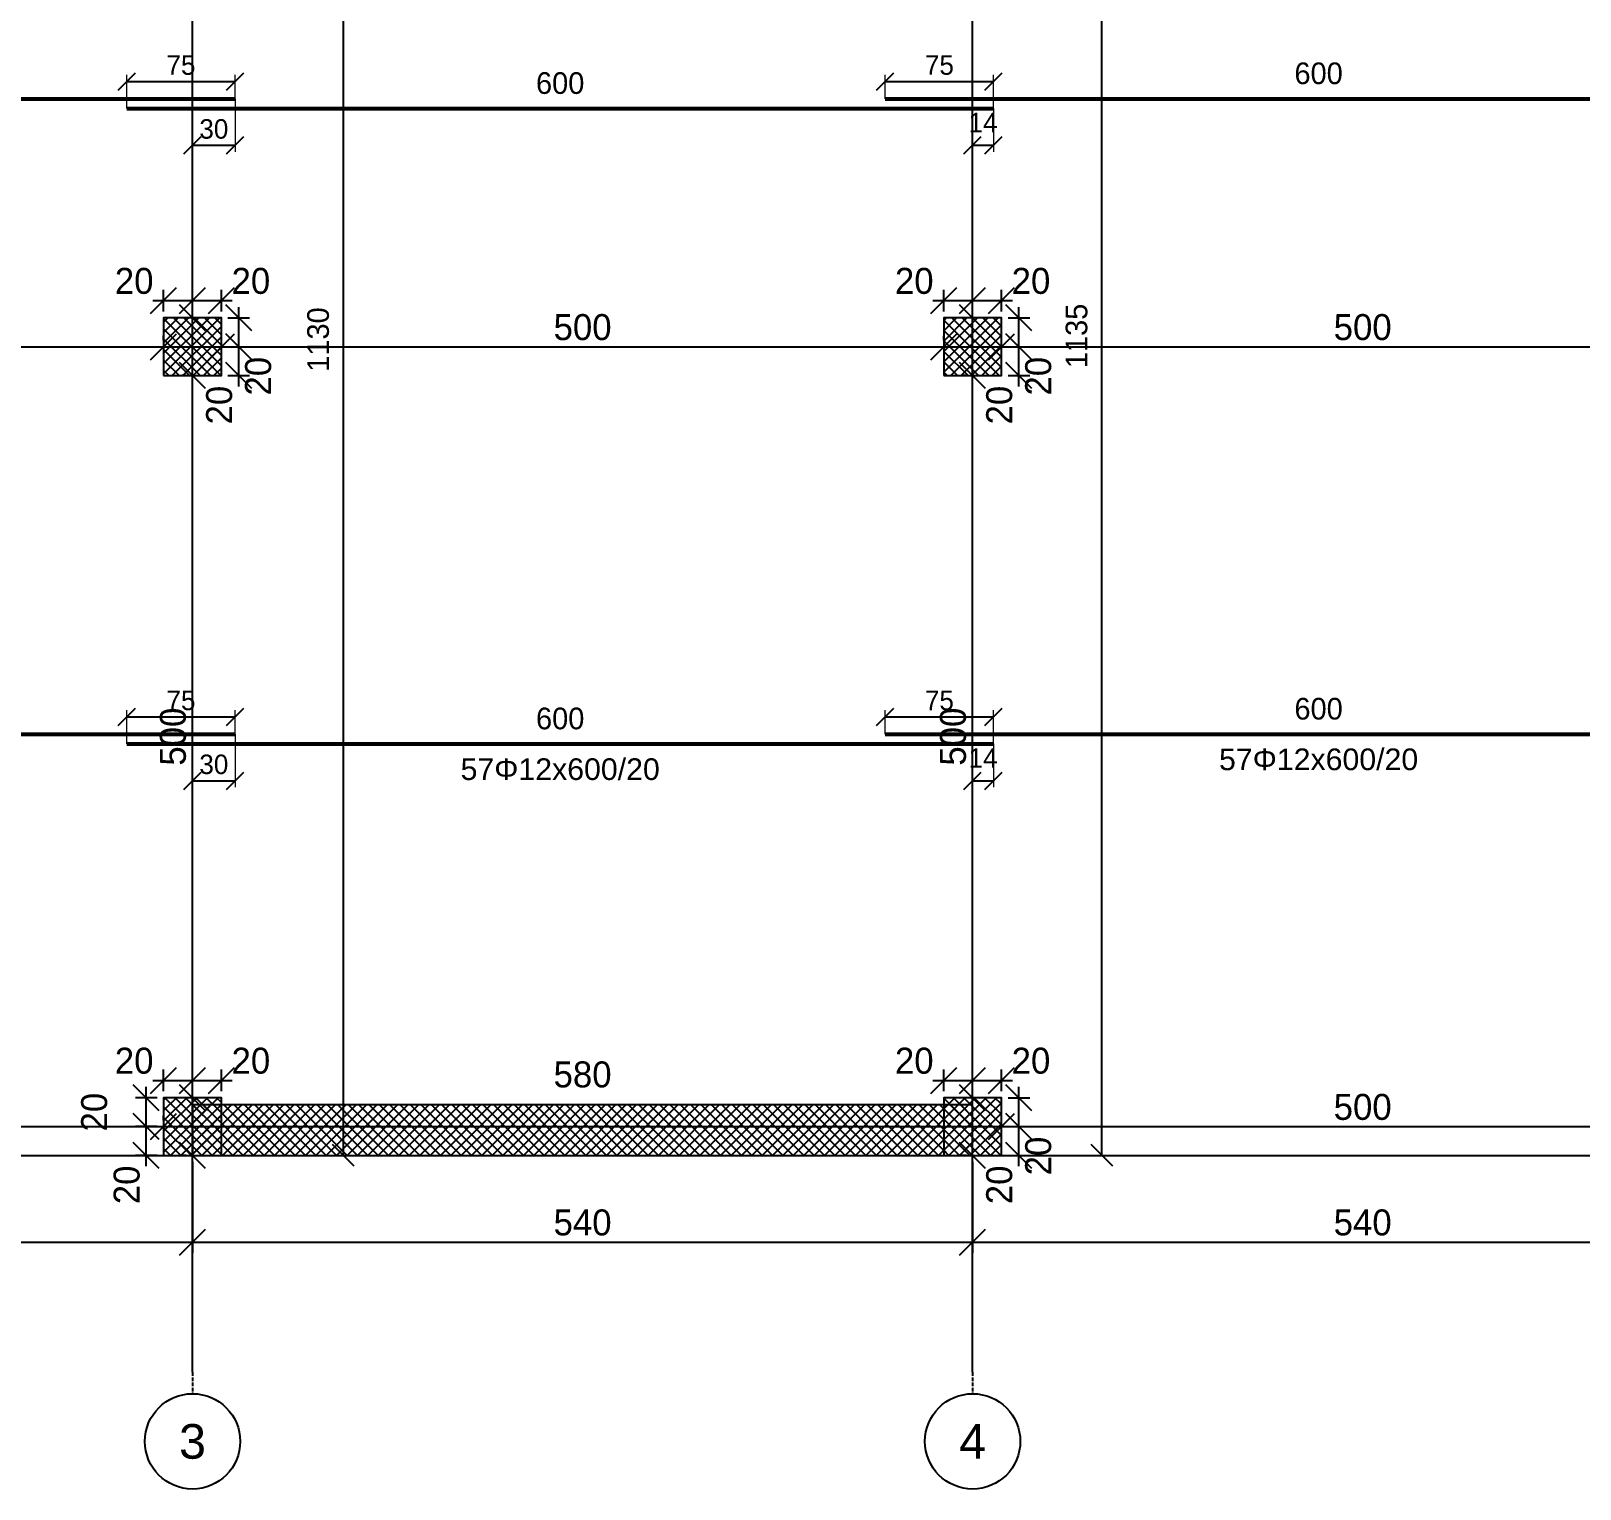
# Model space of a CAD drawing. Header units: centimetres. Extents: x -231 to 7431, y -4464 to 7215.
# Drawn here: x 988 to 2060, y -231 to 779 of the extents above; entities that cross this region are included whole.
import ezdxf
from ezdxf.enums import TextEntityAlignment as Align

# ---------------------------------------------------------------- set-up
doc = ezdxf.new("R2010")
doc.units = ezdxf.units.CM
doc.linetypes.add('DASHDOT', pattern=[3.556, 2.54, -0.508, 0, -0.508])
for name, color, linetype in [('AXIS', 8, 'Continuous'), ('COLUMN', 3, 'Continuous'), ('FW_AXIS', 7, 'Continuous'), ('FW_COLUMN_HATCH', 8, 'Continuous'), ('FW_DIM', 7, 'Continuous'), ('FW_WALL_HATCH', 8, 'Continuous'), ('REB_BOT_MESH_X', 5, 'Continuous'), ('REB_BOT_MESH_X_AXDIM', 5, 'Continuous'), ('REB_BOT_MESH_X_LAP', 5, 'Continuous'), ('REB_BOT_MESH_X_RANGE', 5, 'Continuous'), ('REB_BOT_MESH_X_TEXT', 5, 'Continuous'), ('SLAB', 7, 'Continuous'), ('WALL', 4, 'Continuous')]:
    doc.layers.add(name, color=color, linetype=linetype)
doc.styles.add('REBAR_TXT', font='arial.ttf')
doc.dimstyles.new('FW_DIM', dxfattribs={"dimtxt": 18, "dimasz": 9, "dimexe": 7.5, "dimexo": 4.5, "dimgap": 4.5, "dimtad": 1, "dimdec": 0, "dimtxsty": 'Standard', "dimtsz": 9, "dimcen": 2.5, "dimdle": 7.5, "dimclrd": 256, "dimclre": 256, "dimclrt": 7, "dimazin": 3, "dimtfac": 1, "dimtmove": 2, "dimatfit": 3})
doc.dimstyles.new('REBAR LAP', dxfattribs={"dimtxt": 13.5, "dimasz": 2.5, "dimexe": 4.5, "dimexo": 0, "dimgap": 4.5, "dimtad": 1, "dimdec": 0, "dimtxsty": 'Standard', "dimtsz": 6, "dimcen": 2.5, "dimclrd": 6, "dimclre": 6, "dimclrt": 7, "dimazin": 3, "dimtfac": 1, "dimtmove": 2, "dimatfit": 3, "dimlwd": 25, "dimlwe": 18})
doc.dimstyles.new('REBAR M-200', dxfattribs={"dimtxt": 15, "dimasz": 15, "dimexe": 25, "dimexo": 12.5, "dimgap": 10, "dimtad": 1, "dimdec": 0, "dimtxsty": 'Standard', "dimblk": 'NONE', "dimcen": 50, "dimse1": 1, "dimse2": 1, "dimclrd": 6, "dimclre": 6, "dimclrt": 7, "dimazin": 3, "dimtfac": 1, "dimtmove": 2, "dimatfit": 3, "dimldrblk": 'NONE', "dimlwd": 53})
doc.dimstyles.new('REBAR RANGE', dxfattribs={"dimtxt": 15, "dimasz": 2.5, "dimexe": 0, "dimexo": 0, "dimgap": 10, "dimtad": 1, "dimdec": 0, "dimtxsty": 'Standard', "dimtsz": 7.5, "dimcen": 2.5, "dimse1": 1, "dimse2": 1, "dimclrd": 6, "dimclre": 6, "dimclrt": 7, "dimazin": 3, "dimtfac": 1, "dimtmove": 2, "dimatfit": 3, "dimlwd": 25})

# ---------------------------------------------------------------- blocks, each defined once
blk = doc.blocks.new('*D347')
at = {"color": 6, "lineweight": 53}
blk.add_line((529.5, 291.75), (1129.5, 291.75), dxfattribs=at)
at = {"layer": 'Defpoints'}
for p in [(529.5, 291.75), (529.5, 291.75), (1129.5, 291.75)]:
    blk.add_point(p, dxfattribs=at)
at = {"layer": 'REB_BOT_MESH_X', "color": 7, "insert": (829.5, 309.25), "char_height": 15, "attachment_point": 5}
blk.add_mtext('600', dxfattribs=at)
blk = doc.blocks.new('_NONE')
blk = doc.blocks.new('*D348')
at = {"color": 6, "lineweight": 53}
blk.add_line((1054.5, 285), (1654.5, 285), dxfattribs=at)
at = {"layer": 'Defpoints'}
for p in [(1054.5, 285), (1054.5, 285), (1654.5, 285)]:
    blk.add_point(p, dxfattribs=at)
at = {"layer": 'REB_BOT_MESH_X', "color": 7, "insert": (1354.5, 302.5), "char_height": 15, "attachment_point": 5}
blk.add_mtext('600', dxfattribs=at)
blk = doc.blocks.new('*D349')
at = {"color": 6, "lineweight": 53}
blk.add_line((1579.5, 291.75), (2179.5, 291.75), dxfattribs=at)
at = {"layer": 'Defpoints'}
for p in [(1579.5, 291.75), (1579.5, 291.75), (2179.5, 291.75)]:
    blk.add_point(p, dxfattribs=at)
at = {"layer": 'REB_BOT_MESH_X', "color": 7, "insert": (1879.5, 309.25), "char_height": 15, "attachment_point": 5}
blk.add_mtext('600', dxfattribs=at)
blk = doc.blocks.new('_OBLIQUE')
at = {"color": 0, "linetype": 'BYBLOCK'}
blk.add_line((-0.5, -0.5), (0.5, 0.5), dxfattribs=at)
blk = doc.blocks.new('*D354')
at = {"color": 6, "lineweight": 18}
for p, q in [((1054.5, 285), (1054.5, 308.25)), ((1129.5, 291.75), (1129.5, 308.25))]:
    blk.add_line(p, q, dxfattribs=at)
at = {"color": 6, "lineweight": 25}
blk.add_line((1054.5, 303.75), (1129.5, 303.75), dxfattribs=at)
at = {"layer": 'Defpoints'}
for p in [(1054.5, 303.75), (1129.5, 291.75), (1054.5, 285)]:
    blk.add_point(p, dxfattribs=at)
at = {"layer": 'REB_BOT_MESH_X_LAP', "color": 6, "xscale": 12, "yscale": 12}
for p in [(1054.5, 303.75), (1129.5, 303.75)]:
    blk.add_blockref('_OBLIQUE', p, dxfattribs=at)
at = {"layer": 'REB_BOT_MESH_X_LAP', "color": 7, "insert": (1092, 315), "char_height": 13.5, "attachment_point": 5}
blk.add_mtext('75', dxfattribs=at)
blk = doc.blocks.new('*D355')
at = {"color": 6, "lineweight": 18}
for p, q in [((1100, 291.75), (1100, 255)), ((1129.5, 291.75), (1129.5, 255))]:
    blk.add_line(p, q, dxfattribs=at)
at = {"color": 6, "lineweight": 25}
blk.add_line((1100, 259.5), (1129.5, 259.5), dxfattribs=at)
at = {"layer": 'Defpoints'}
for p in [(1100, 291.75), (1129.5, 291.75), (1100, 259.5)]:
    blk.add_point(p, dxfattribs=at)
at = {"layer": 'REB_BOT_MESH_X_AXDIM', "color": 6, "xscale": 12, "yscale": 12}
for p in [(1100, 259.5), (1129.5, 259.5)]:
    blk.add_blockref('_OBLIQUE', p, dxfattribs=at)
at = {"layer": 'REB_BOT_MESH_X_AXDIM', "color": 7, "insert": (1114.75, 270.75), "char_height": 13.5, "attachment_point": 5}
blk.add_mtext('30', dxfattribs=at)
blk = doc.blocks.new('*D356')
at = {"color": 6, "lineweight": 18}
for p, q in [((1579.5, 291.75), (1579.5, 308.25)), ((1654.5, 285), (1654.5, 308.25))]:
    blk.add_line(p, q, dxfattribs=at)
at = {"color": 6, "lineweight": 25}
blk.add_line((1579.5, 303.75), (1654.5, 303.75), dxfattribs=at)
at = {"layer": 'Defpoints'}
for p in [(1579.5, 303.75), (1579.5, 291.75), (1654.5, 285)]:
    blk.add_point(p, dxfattribs=at)
at = {"layer": 'REB_BOT_MESH_X_LAP', "color": 6, "xscale": 12, "yscale": 12}
for p in [(1579.5, 303.75), (1654.5, 303.75)]:
    blk.add_blockref('_OBLIQUE', p, dxfattribs=at)
at = {"layer": 'REB_BOT_MESH_X_LAP', "color": 7, "insert": (1617, 315), "char_height": 13.5, "attachment_point": 5}
blk.add_mtext('75', dxfattribs=at)
blk = doc.blocks.new('*D357')
at = {"color": 6, "lineweight": 18}
for p, q in [((1640, 285), (1640, 255)), ((1654.5, 285), (1654.5, 255))]:
    blk.add_line(p, q, dxfattribs=at)
at = {"color": 6, "lineweight": 25}
blk.add_line((1640, 259.5), (1654.5, 259.5), dxfattribs=at)
at = {"layer": 'Defpoints'}
for p in [(1640, 285), (1654.5, 285), (1640, 259.5)]:
    blk.add_point(p, dxfattribs=at)
at = {"layer": 'REB_BOT_MESH_X_AXDIM', "color": 6, "xscale": 12, "yscale": 12}
for p in [(1640, 259.5), (1654.5, 259.5)]:
    blk.add_blockref('_OBLIQUE', p, dxfattribs=at)
at = {"layer": 'REB_BOT_MESH_X_AXDIM', "color": 7, "insert": (1647.25, 275.25), "char_height": 13.5, "attachment_point": 5}
blk.add_mtext('14', dxfattribs=at)
blk = doc.blocks.new('*D388')
at = {"color": 6, "lineweight": 53}
blk.add_line((529.5, 731.75), (1129.5, 731.75), dxfattribs=at)
at = {"layer": 'Defpoints'}
for p in [(529.5, 731.75), (529.5, 731.75), (1129.5, 731.75)]:
    blk.add_point(p, dxfattribs=at)
at = {"layer": 'REB_BOT_MESH_X', "color": 7, "insert": (829.5, 749.25), "char_height": 15, "attachment_point": 5}
blk.add_mtext('600', dxfattribs=at)
blk = doc.blocks.new('*D389')
at = {"color": 6, "lineweight": 53}
blk.add_line((1054.5, 725), (1654.5, 725), dxfattribs=at)
at = {"layer": 'Defpoints'}
for p in [(1054.5, 725), (1054.5, 725), (1654.5, 725)]:
    blk.add_point(p, dxfattribs=at)
at = {"layer": 'REB_BOT_MESH_X', "color": 7, "insert": (1354.5, 742.5), "char_height": 15, "attachment_point": 5}
blk.add_mtext('600', dxfattribs=at)
blk = doc.blocks.new('*D390')
at = {"color": 6, "lineweight": 53}
blk.add_line((1579.5, 731.75), (2179.5, 731.75), dxfattribs=at)
at = {"layer": 'Defpoints'}
for p in [(1579.5, 731.75), (1579.5, 731.75), (2179.5, 731.75)]:
    blk.add_point(p, dxfattribs=at)
at = {"layer": 'REB_BOT_MESH_X', "color": 7, "insert": (1879.5, 749.25), "char_height": 15, "attachment_point": 5}
blk.add_mtext('600', dxfattribs=at)
blk = doc.blocks.new('*D394')
at = {"color": 6, "lineweight": 18}
for p, q in [((1054.5, 725), (1054.5, 748.25)), ((1129.5, 731.75), (1129.5, 748.25))]:
    blk.add_line(p, q, dxfattribs=at)
at = {"color": 6, "lineweight": 25}
blk.add_line((1054.5, 743.75), (1129.5, 743.75), dxfattribs=at)
at = {"layer": 'Defpoints'}
for p in [(1054.5, 743.75), (1129.5, 731.75), (1054.5, 725)]:
    blk.add_point(p, dxfattribs=at)
at = {"layer": 'REB_BOT_MESH_X_LAP', "color": 6, "xscale": 12, "yscale": 12}
for p in [(1054.5, 743.75), (1129.5, 743.75)]:
    blk.add_blockref('_OBLIQUE', p, dxfattribs=at)
at = {"layer": 'REB_BOT_MESH_X_LAP', "color": 7, "insert": (1092, 755), "char_height": 13.5, "attachment_point": 5}
blk.add_mtext('75', dxfattribs=at)
blk = doc.blocks.new('*D395')
at = {"color": 6, "lineweight": 18}
for p, q in [((1100, 731.75), (1100, 695)), ((1129.5, 731.75), (1129.5, 695))]:
    blk.add_line(p, q, dxfattribs=at)
at = {"color": 6, "lineweight": 25}
blk.add_line((1100, 699.5), (1129.5, 699.5), dxfattribs=at)
at = {"layer": 'Defpoints'}
for p in [(1100, 731.75), (1129.5, 731.75), (1100, 699.5)]:
    blk.add_point(p, dxfattribs=at)
at = {"layer": 'REB_BOT_MESH_X_AXDIM', "color": 6, "xscale": 12, "yscale": 12}
for p in [(1100, 699.5), (1129.5, 699.5)]:
    blk.add_blockref('_OBLIQUE', p, dxfattribs=at)
at = {"layer": 'REB_BOT_MESH_X_AXDIM', "color": 7, "insert": (1114.75, 710.75), "char_height": 13.5, "attachment_point": 5}
blk.add_mtext('30', dxfattribs=at)
blk = doc.blocks.new('*D396')
at = {"color": 6, "lineweight": 18}
for p, q in [((1579.5, 731.75), (1579.5, 748.25)), ((1654.5, 725), (1654.5, 748.25))]:
    blk.add_line(p, q, dxfattribs=at)
at = {"color": 6, "lineweight": 25}
blk.add_line((1579.5, 743.75), (1654.5, 743.75), dxfattribs=at)
at = {"layer": 'Defpoints'}
for p in [(1579.5, 743.75), (1579.5, 731.75), (1654.5, 725)]:
    blk.add_point(p, dxfattribs=at)
at = {"layer": 'REB_BOT_MESH_X_LAP', "color": 6, "xscale": 12, "yscale": 12}
for p in [(1579.5, 743.75), (1654.5, 743.75)]:
    blk.add_blockref('_OBLIQUE', p, dxfattribs=at)
at = {"layer": 'REB_BOT_MESH_X_LAP', "color": 7, "insert": (1617, 755), "char_height": 13.5, "attachment_point": 5}
blk.add_mtext('75', dxfattribs=at)
blk = doc.blocks.new('*D397')
at = {"color": 6, "lineweight": 18}
for p, q in [((1640, 725), (1640, 695)), ((1654.5, 725), (1654.5, 695))]:
    blk.add_line(p, q, dxfattribs=at)
at = {"color": 6, "lineweight": 25}
blk.add_line((1640, 699.5), (1654.5, 699.5), dxfattribs=at)
at = {"layer": 'Defpoints'}
for p in [(1640, 725), (1654.5, 725), (1640, 699.5)]:
    blk.add_point(p, dxfattribs=at)
at = {"layer": 'REB_BOT_MESH_X_AXDIM', "color": 6, "xscale": 12, "yscale": 12}
for p in [(1640, 699.5), (1654.5, 699.5)]:
    blk.add_blockref('_OBLIQUE', p, dxfattribs=at)
at = {"layer": 'REB_BOT_MESH_X_AXDIM', "color": 7, "insert": (1647.25, 715.25), "char_height": 13.5, "attachment_point": 5}
blk.add_mtext('14', dxfattribs=at)
blk = doc.blocks.new('*D401')
at = {"color": 6, "lineweight": 25}
blk.add_line((1204.5, 0), (1204.5, 1130), dxfattribs=at)
at = {"layer": 'Defpoints'}
for p in [(1204.5, 1130), (1204.5, 0), (1204.5, 0)]:
    blk.add_point(p, dxfattribs=at)
at = {"layer": 'REB_BOT_MESH_X_RANGE', "color": 6, "xscale": 15, "yscale": 15, "rotation": 90}
for p in [(1204.5, 1130), (1204.5, 0)]:
    blk.add_blockref('_OBLIQUE', p, dxfattribs=at)
at = {"layer": 'REB_BOT_MESH_X_RANGE', "color": 7, "insert": (1187, 565), "char_height": 15, "attachment_point": 5, "rotation": 90}
blk.add_mtext('1130', dxfattribs=at)
blk = doc.blocks.new('*D402')
at = {"color": 6, "lineweight": 25}
blk.add_line((1729.5, 0), (1729.5, 1135), dxfattribs=at)
at = {"layer": 'Defpoints'}
for p in [(1729.5, 1135), (1729.5, 0), (1729.5, 0)]:
    blk.add_point(p, dxfattribs=at)
at = {"layer": 'REB_BOT_MESH_X_RANGE', "color": 6, "xscale": 15, "yscale": 15, "rotation": 90}
for p in [(1729.5, 1135), (1729.5, 0)]:
    blk.add_blockref('_OBLIQUE', p, dxfattribs=at)
at = {"layer": 'REB_BOT_MESH_X_RANGE', "color": 7, "insert": (1712, 567.5), "char_height": 15, "attachment_point": 5, "rotation": 90}
blk.add_mtext('1135', dxfattribs=at)
blk = doc.blocks.new('*D473')
for p, q in [((1080, 44.5), (1080, 59.5)), ((1100, 44.5), (1100, 59.5)), ((1072.5, 52), (1107.5, 52))]:
    blk.add_line(p, q)
at = {"layer": 'Defpoints'}
for p in [(1080, 52), (1080, 40), (1100, 40)]:
    blk.add_point(p, dxfattribs=at)
at = {"layer": 'FW_DIM', "xscale": 18, "yscale": 18}
for p in [(1080, 52), (1100, 52)]:
    blk.add_blockref('_OBLIQUE', p, dxfattribs=at)
at = {"layer": 'FW_DIM', "color": 7, "insert": (1059.6, 65.5), "char_height": 18, "attachment_point": 5}
blk.add_mtext('20', dxfattribs=at)
blk = doc.blocks.new('*D474')
for p, q in [((1100, 44.5), (1100, 59.5)), ((1120, 44.5), (1120, 59.5)), ((1092.5, 52), (1127.5, 52))]:
    blk.add_line(p, q)
at = {"layer": 'Defpoints'}
for p in [(1100, 52), (1100, 40), (1120, 40)]:
    blk.add_point(p, dxfattribs=at)
at = {"layer": 'FW_DIM', "xscale": 18, "yscale": 18}
for p in [(1100, 52), (1120, 52)]:
    blk.add_blockref('_OBLIQUE', p, dxfattribs=at)
at = {"layer": 'FW_DIM', "color": 7, "insert": (1140.4, 65.5), "char_height": 18, "attachment_point": 5}
blk.add_mtext('20', dxfattribs=at)
blk = doc.blocks.new('*D475')
for p, q in [((1068, -7.5), (1068, 27.5)), ((1075.5, 20), (1060.5, 20)), ((1075.5, 0), (1060.5, 0))]:
    blk.add_line(p, q)
at = {"layer": 'Defpoints'}
for p in [(1080, 20), (1068, 0), (1080, 0)]:
    blk.add_point(p, dxfattribs=at)
at = {"layer": 'FW_DIM', "xscale": 18, "yscale": 18, "rotation": 90}
for p in [(1068, 20), (1068, 0)]:
    blk.add_blockref('_OBLIQUE', p, dxfattribs=at)
at = {"layer": 'FW_DIM', "color": 7, "insert": (1054.5, -20.4), "char_height": 18, "attachment_point": 5, "rotation": 90}
blk.add_mtext('20', dxfattribs=at)
blk = doc.blocks.new('*D476')
for p, q in [((1068, 12.5), (1068, 47.5)), ((1075.5, 40), (1060.5, 40)), ((1075.5, 20), (1060.5, 20))]:
    blk.add_line(p, q)
at = {"layer": 'Defpoints'}
for p in [(1080, 40), (1068, 20), (1080, 20)]:
    blk.add_point(p, dxfattribs=at)
at = {"layer": 'FW_DIM', "xscale": 18, "yscale": 18, "rotation": 90}
for p in [(1068, 40), (1068, 20)]:
    blk.add_blockref('_OBLIQUE', p, dxfattribs=at)
at = {"layer": 'FW_DIM', "color": 7, "insert": (1032, 30), "char_height": 18, "attachment_point": 5, "rotation": 90}
blk.add_mtext('20', dxfattribs=at)
blk = doc.blocks.new('*D477')
for p, q in [((1072.5, 592), (1107.5, 592)), ((1080, 584.5), (1080, 599.5)), ((1100, 584.5), (1100, 599.5))]:
    blk.add_line(p, q)
at = {"layer": 'Defpoints'}
for p in [(1080, 592), (1080, 580), (1100, 580)]:
    blk.add_point(p, dxfattribs=at)
at = {"layer": 'FW_DIM', "xscale": 18, "yscale": 18}
for p in [(1080, 592), (1100, 592)]:
    blk.add_blockref('_OBLIQUE', p, dxfattribs=at)
at = {"layer": 'FW_DIM', "color": 7, "insert": (1059.6, 605.5), "char_height": 18, "attachment_point": 5}
blk.add_mtext('20', dxfattribs=at)
blk = doc.blocks.new('*D478')
for p, q in [((1092.5, 592), (1127.5, 592)), ((1100, 584.5), (1100, 599.5)), ((1120, 584.5), (1120, 599.5))]:
    blk.add_line(p, q)
at = {"layer": 'Defpoints'}
for p in [(1100, 592), (1100, 580), (1120, 580)]:
    blk.add_point(p, dxfattribs=at)
at = {"layer": 'FW_DIM', "xscale": 18, "yscale": 18}
for p in [(1100, 592), (1120, 592)]:
    blk.add_blockref('_OBLIQUE', p, dxfattribs=at)
at = {"layer": 'FW_DIM', "color": 7, "insert": (1140.4, 605.5), "char_height": 18, "attachment_point": 5}
blk.add_mtext('20', dxfattribs=at)
blk = doc.blocks.new('*D479')
for p, q in [((1124.5, 560), (1139.5, 560)), ((1132, 532.5), (1132, 567.5)), ((1124.5, 540), (1139.5, 540))]:
    blk.add_line(p, q)
at = {"layer": 'Defpoints'}
for p in [(1120, 560), (1120, 540), (1132, 540)]:
    blk.add_point(p, dxfattribs=at)
at = {"layer": 'FW_DIM', "xscale": 18, "yscale": 18, "rotation": 90}
for p in [(1132, 560), (1132, 540)]:
    blk.add_blockref('_OBLIQUE', p, dxfattribs=at)
at = {"layer": 'FW_DIM', "color": 7, "insert": (1118.5, 519.6), "char_height": 18, "attachment_point": 5, "rotation": 90}
blk.add_mtext('20', dxfattribs=at)
blk = doc.blocks.new('*D480')
for p, q in [((1124.5, 580), (1139.5, 580)), ((1132, 552.5), (1132, 587.5)), ((1124.5, 560), (1139.5, 560))]:
    blk.add_line(p, q)
at = {"layer": 'Defpoints'}
for p in [(1120, 580), (1120, 560), (1132, 560)]:
    blk.add_point(p, dxfattribs=at)
at = {"layer": 'FW_DIM', "xscale": 18, "yscale": 18, "rotation": 90}
for p in [(1132, 580), (1132, 560)]:
    blk.add_blockref('_OBLIQUE', p, dxfattribs=at)
at = {"layer": 'FW_DIM', "color": 7, "insert": (1145.5, 539.6), "char_height": 18, "attachment_point": 5, "rotation": 90}
blk.add_mtext('20', dxfattribs=at)
blk = doc.blocks.new('*D489')
for p, q in [((1620, 44.5), (1620, 59.5)), ((1640, 44.5), (1640, 59.5)), ((1612.5, 52), (1647.5, 52))]:
    blk.add_line(p, q)
at = {"layer": 'Defpoints'}
for p in [(1620, 52), (1620, 40), (1640, 40)]:
    blk.add_point(p, dxfattribs=at)
at = {"layer": 'FW_DIM', "xscale": 18, "yscale": 18}
for p in [(1620, 52), (1640, 52)]:
    blk.add_blockref('_OBLIQUE', p, dxfattribs=at)
at = {"layer": 'FW_DIM', "color": 7, "insert": (1599.6, 65.5), "char_height": 18, "attachment_point": 5}
blk.add_mtext('20', dxfattribs=at)
blk = doc.blocks.new('*D490')
for p, q in [((1640, 44.5), (1640, 59.5)), ((1660, 44.5), (1660, 59.5)), ((1632.5, 52), (1667.5, 52))]:
    blk.add_line(p, q)
at = {"layer": 'Defpoints'}
for p in [(1640, 52), (1640, 40), (1660, 40)]:
    blk.add_point(p, dxfattribs=at)
at = {"layer": 'FW_DIM', "xscale": 18, "yscale": 18}
for p in [(1640, 52), (1660, 52)]:
    blk.add_blockref('_OBLIQUE', p, dxfattribs=at)
at = {"layer": 'FW_DIM', "color": 7, "insert": (1680.4, 65.5), "char_height": 18, "attachment_point": 5}
blk.add_mtext('20', dxfattribs=at)
blk = doc.blocks.new('*D491')
for p, q in [((1672, -7.5), (1672, 27.5)), ((1664.5, 20), (1679.5, 20)), ((1664.5, 0), (1679.5, 0))]:
    blk.add_line(p, q)
at = {"layer": 'Defpoints'}
for p in [(1660, 20), (1660, 0), (1672, 0)]:
    blk.add_point(p, dxfattribs=at)
at = {"layer": 'FW_DIM', "xscale": 18, "yscale": 18, "rotation": 90}
for p in [(1672, 20), (1672, 0)]:
    blk.add_blockref('_OBLIQUE', p, dxfattribs=at)
at = {"layer": 'FW_DIM', "color": 7, "insert": (1658.5, -20.4), "char_height": 18, "attachment_point": 5, "rotation": 90}
blk.add_mtext('20', dxfattribs=at)
blk = doc.blocks.new('*D492')
for p, q in [((1672, 12.5), (1672, 47.5)), ((1664.5, 40), (1679.5, 40)), ((1664.5, 20), (1679.5, 20))]:
    blk.add_line(p, q)
at = {"layer": 'Defpoints'}
for p in [(1660, 40), (1660, 20), (1672, 20)]:
    blk.add_point(p, dxfattribs=at)
at = {"layer": 'FW_DIM', "xscale": 18, "yscale": 18, "rotation": 90}
for p in [(1672, 40), (1672, 20)]:
    blk.add_blockref('_OBLIQUE', p, dxfattribs=at)
at = {"layer": 'FW_DIM', "color": 7, "insert": (1685.5, -0.4), "char_height": 18, "attachment_point": 5, "rotation": 90}
blk.add_mtext('20', dxfattribs=at)
blk = doc.blocks.new('*D493')
for p, q in [((1612.5, 592), (1647.5, 592)), ((1620, 584.5), (1620, 599.5)), ((1640, 584.5), (1640, 599.5))]:
    blk.add_line(p, q)
at = {"layer": 'Defpoints'}
for p in [(1620, 592), (1620, 580), (1640, 580)]:
    blk.add_point(p, dxfattribs=at)
at = {"layer": 'FW_DIM', "xscale": 18, "yscale": 18}
for p in [(1620, 592), (1640, 592)]:
    blk.add_blockref('_OBLIQUE', p, dxfattribs=at)
at = {"layer": 'FW_DIM', "color": 7, "insert": (1599.6, 605.5), "char_height": 18, "attachment_point": 5}
blk.add_mtext('20', dxfattribs=at)
blk = doc.blocks.new('*D494')
for p, q in [((1632.5, 592), (1667.5, 592)), ((1640, 584.5), (1640, 599.5)), ((1660, 584.5), (1660, 599.5))]:
    blk.add_line(p, q)
at = {"layer": 'Defpoints'}
for p in [(1640, 592), (1640, 580), (1660, 580)]:
    blk.add_point(p, dxfattribs=at)
at = {"layer": 'FW_DIM', "xscale": 18, "yscale": 18}
for p in [(1640, 592), (1660, 592)]:
    blk.add_blockref('_OBLIQUE', p, dxfattribs=at)
at = {"layer": 'FW_DIM', "color": 7, "insert": (1680.4, 605.5), "char_height": 18, "attachment_point": 5}
blk.add_mtext('20', dxfattribs=at)
blk = doc.blocks.new('*D495')
for p, q in [((1664.5, 560), (1679.5, 560)), ((1672, 532.5), (1672, 567.5)), ((1664.5, 540), (1679.5, 540))]:
    blk.add_line(p, q)
at = {"layer": 'Defpoints'}
for p in [(1660, 560), (1660, 540), (1672, 540)]:
    blk.add_point(p, dxfattribs=at)
at = {"layer": 'FW_DIM', "xscale": 18, "yscale": 18, "rotation": 90}
for p in [(1672, 560), (1672, 540)]:
    blk.add_blockref('_OBLIQUE', p, dxfattribs=at)
at = {"layer": 'FW_DIM', "color": 7, "insert": (1658.5, 519.6), "char_height": 18, "attachment_point": 5, "rotation": 90}
blk.add_mtext('20', dxfattribs=at)
blk = doc.blocks.new('*D496')
for p, q in [((1664.5, 580), (1679.5, 580)), ((1672, 552.5), (1672, 587.5)), ((1664.5, 560), (1679.5, 560))]:
    blk.add_line(p, q)
at = {"layer": 'Defpoints'}
for p in [(1660, 580), (1660, 560), (1672, 560)]:
    blk.add_point(p, dxfattribs=at)
at = {"layer": 'FW_DIM', "xscale": 18, "yscale": 18, "rotation": 90}
for p in [(1672, 580), (1672, 560)]:
    blk.add_blockref('_OBLIQUE', p, dxfattribs=at)
at = {"layer": 'FW_DIM', "color": 7, "insert": (1685.5, 539.6), "char_height": 18, "attachment_point": 5, "rotation": 90}
blk.add_mtext('20', dxfattribs=at)
blk = doc.blocks.new('*D558')
for p, q in [((580, 24.5), (580, 27.5)), ((1080, 24.5), (1080, 27.5)), ((572.5, 20), (1087.5, 20))]:
    blk.add_line(p, q)
at = {"layer": 'Defpoints'}
for p in [(580, 20), (580, 20), (1080, 20)]:
    blk.add_point(p, dxfattribs=at)
at = {"layer": 'FW_DIM', "xscale": 18, "yscale": 18}
for p in [(580, 20), (1080, 20)]:
    blk.add_blockref('_OBLIQUE', p, dxfattribs=at)
at = {"layer": 'FW_DIM', "color": 7, "insert": (830, 33.5), "char_height": 18, "attachment_point": 5}
blk.add_mtext('500', dxfattribs=at)
blk = doc.blocks.new('*D559')
for p, q in [((1080, 24.5), (1080, 27.5)), ((1660, 24.5), (1660, 27.5)), ((1072.5, 20), (1667.5, 20))]:
    blk.add_line(p, q)
at = {"layer": 'Defpoints'}
for p in [(1080, 20), (1080, 20), (1660, 20)]:
    blk.add_point(p, dxfattribs=at)
at = {"layer": 'FW_DIM', "xscale": 18, "yscale": 18}
for p in [(1080, 20), (1660, 20)]:
    blk.add_blockref('_OBLIQUE', p, dxfattribs=at)
at = {"layer": 'FW_DIM', "color": 7, "insert": (1370, 56), "char_height": 18, "attachment_point": 5}
blk.add_mtext('580', dxfattribs=at)
blk = doc.blocks.new('*D560')
for p, q in [((1660, 24.5), (1660, 27.5)), ((2160, 24.5), (2160, 27.5)), ((1652.5, 20), (2167.5, 20))]:
    blk.add_line(p, q)
at = {"layer": 'Defpoints'}
for p in [(1660, 20), (1660, 20), (2160, 20)]:
    blk.add_point(p, dxfattribs=at)
at = {"layer": 'FW_DIM', "xscale": 18, "yscale": 18}
for p in [(1660, 20), (2160, 20)]:
    blk.add_blockref('_OBLIQUE', p, dxfattribs=at)
at = {"layer": 'FW_DIM', "color": 7, "insert": (1910, 33.5), "char_height": 18, "attachment_point": 5}
blk.add_mtext('500', dxfattribs=at)
blk = doc.blocks.new('*D567')
for p, q in [((572.5, 560), (1087.5, 560)), ((580, 564.5), (580, 567.5)), ((1080, 564.5), (1080, 567.5))]:
    blk.add_line(p, q)
at = {"layer": 'Defpoints'}
for p in [(580, 560), (580, 560), (1080, 560)]:
    blk.add_point(p, dxfattribs=at)
at = {"layer": 'FW_DIM', "xscale": 18, "yscale": 18}
for p in [(580, 560), (1080, 560)]:
    blk.add_blockref('_OBLIQUE', p, dxfattribs=at)
at = {"layer": 'FW_DIM', "color": 7, "insert": (830, 573.5), "char_height": 18, "attachment_point": 5}
blk.add_mtext('500', dxfattribs=at)
blk = doc.blocks.new('*D568')
for p, q in [((1072.5, 560), (1127.5, 560)), ((1080, 564.5), (1080, 567.5)), ((1120, 564.5), (1120, 567.5))]:
    blk.add_line(p, q)
at = {"layer": 'Defpoints'}
for p in [(1080, 560), (1080, 560), (1120, 560)]:
    blk.add_point(p, dxfattribs=at)
at = {"layer": 'FW_DIM', "xscale": 18, "yscale": 18}
for p in [(1080, 560), (1120, 560)]:
    blk.add_blockref('_OBLIQUE', p, dxfattribs=at)
blk = doc.blocks.new('*D569')
for p, q in [((1112.5, 560), (1627.5, 560)), ((1120, 564.5), (1120, 567.5)), ((1620, 564.5), (1620, 567.5))]:
    blk.add_line(p, q)
at = {"layer": 'Defpoints'}
for p in [(1120, 560), (1120, 560), (1620, 560)]:
    blk.add_point(p, dxfattribs=at)
at = {"layer": 'FW_DIM', "xscale": 18, "yscale": 18}
for p in [(1120, 560), (1620, 560)]:
    blk.add_blockref('_OBLIQUE', p, dxfattribs=at)
at = {"layer": 'FW_DIM', "color": 7, "insert": (1370, 573.5), "char_height": 18, "attachment_point": 5}
blk.add_mtext('500', dxfattribs=at)
blk = doc.blocks.new('*D570')
for p, q in [((1612.5, 560), (1667.5, 560)), ((1620, 564.5), (1620, 567.5)), ((1660, 564.5), (1660, 567.5))]:
    blk.add_line(p, q)
at = {"layer": 'Defpoints'}
for p in [(1620, 560), (1620, 560), (1660, 560)]:
    blk.add_point(p, dxfattribs=at)
at = {"layer": 'FW_DIM', "xscale": 18, "yscale": 18}
for p in [(1620, 560), (1660, 560)]:
    blk.add_blockref('_OBLIQUE', p, dxfattribs=at)
blk = doc.blocks.new('*D571')
for p, q in [((1652.5, 560), (2167.5, 560)), ((1660, 564.5), (1660, 567.5)), ((2160, 564.5), (2160, 567.5))]:
    blk.add_line(p, q)
at = {"layer": 'Defpoints'}
for p in [(1660, 560), (1660, 560), (2160, 560)]:
    blk.add_point(p, dxfattribs=at)
at = {"layer": 'FW_DIM', "xscale": 18, "yscale": 18}
for p in [(1660, 560), (2160, 560)]:
    blk.add_blockref('_OBLIQUE', p, dxfattribs=at)
at = {"layer": 'FW_DIM', "color": 7, "insert": (1910, 573.5), "char_height": 18, "attachment_point": 5}
blk.add_mtext('500', dxfattribs=at)
blk = doc.blocks.new('*D635')
for p, q in [((1100, -7.5), (1100, 47.5)), ((1095.5, 40), (1092.5, 40)), ((1095.5, 0), (1092.5, 0))]:
    blk.add_line(p, q)
at = {"layer": 'Defpoints'}
for p in [(1100, 40), (1100, 0), (1100, 0)]:
    blk.add_point(p, dxfattribs=at)
at = {"layer": 'FW_DIM', "xscale": 18, "yscale": 18, "rotation": 90}
for p in [(1100, 40), (1100, 0)]:
    blk.add_blockref('_OBLIQUE', p, dxfattribs=at)
blk = doc.blocks.new('*D636')
for p, q in [((1100, 32.5), (1100, 547.5)), ((1095.5, 540), (1092.5, 540)), ((1095.5, 40), (1092.5, 40))]:
    blk.add_line(p, q)
at = {"layer": 'Defpoints'}
for p in [(1100, 540), (1100, 40), (1100, 40)]:
    blk.add_point(p, dxfattribs=at)
at = {"layer": 'FW_DIM', "xscale": 18, "yscale": 18, "rotation": 90}
for p in [(1100, 540), (1100, 40)]:
    blk.add_blockref('_OBLIQUE', p, dxfattribs=at)
at = {"layer": 'FW_DIM', "color": 7, "insert": (1086.5, 290), "char_height": 18, "attachment_point": 5, "rotation": 90}
blk.add_mtext('500', dxfattribs=at)
blk = doc.blocks.new('*D637')
for p, q in [((1095.5, 580), (1092.5, 580)), ((1100, 532.5), (1100, 587.5)), ((1095.5, 540), (1092.5, 540))]:
    blk.add_line(p, q)
at = {"layer": 'Defpoints'}
for p in [(1100, 580), (1100, 540), (1100, 540)]:
    blk.add_point(p, dxfattribs=at)
at = {"layer": 'FW_DIM', "xscale": 18, "yscale": 18, "rotation": 90}
for p in [(1100, 580), (1100, 540)]:
    blk.add_blockref('_OBLIQUE', p, dxfattribs=at)
blk = doc.blocks.new('*D638')
for p, q in [((1100, 572.5), (1100, 1095)), ((1095.5, 1087.5), (1092.5, 1087.5)), ((1095.5, 580), (1092.5, 580))]:
    blk.add_line(p, q)
at = {"layer": 'Defpoints'}
for p in [(1100, 1087.5), (1100, 580), (1100, 580)]:
    blk.add_point(p, dxfattribs=at)
at = {"layer": 'FW_DIM', "xscale": 18, "yscale": 18, "rotation": 90}
for p in [(1100, 1087.5), (1100, 580)]:
    blk.add_blockref('_OBLIQUE', p, dxfattribs=at)
at = {"layer": 'FW_DIM', "color": 7, "insert": (1086.5, 833.75), "char_height": 18, "attachment_point": 5, "rotation": 90}
blk.add_mtext('508', dxfattribs=at)
blk = doc.blocks.new('*D644')
for p, q in [((1640, -7.5), (1640, 47.5)), ((1635.5, 40), (1632.5, 40)), ((1635.5, 0), (1632.5, 0))]:
    blk.add_line(p, q)
at = {"layer": 'Defpoints'}
for p in [(1640, 40), (1640, 0), (1640, 0)]:
    blk.add_point(p, dxfattribs=at)
at = {"layer": 'FW_DIM', "xscale": 18, "yscale": 18, "rotation": 90}
for p in [(1640, 40), (1640, 0)]:
    blk.add_blockref('_OBLIQUE', p, dxfattribs=at)
blk = doc.blocks.new('*D645')
for p, q in [((1640, 32.5), (1640, 547.5)), ((1635.5, 540), (1632.5, 540)), ((1635.5, 40), (1632.5, 40))]:
    blk.add_line(p, q)
at = {"layer": 'Defpoints'}
for p in [(1640, 540), (1640, 40), (1640, 40)]:
    blk.add_point(p, dxfattribs=at)
at = {"layer": 'FW_DIM', "xscale": 18, "yscale": 18, "rotation": 90}
for p in [(1640, 540), (1640, 40)]:
    blk.add_blockref('_OBLIQUE', p, dxfattribs=at)
at = {"layer": 'FW_DIM', "color": 7, "insert": (1626.5, 290), "char_height": 18, "attachment_point": 5, "rotation": 90}
blk.add_mtext('500', dxfattribs=at)
blk = doc.blocks.new('*D646')
for p, q in [((1635.5, 580), (1632.5, 580)), ((1640, 532.5), (1640, 587.5)), ((1635.5, 540), (1632.5, 540))]:
    blk.add_line(p, q)
at = {"layer": 'Defpoints'}
for p in [(1640, 580), (1640, 540), (1640, 540)]:
    blk.add_point(p, dxfattribs=at)
at = {"layer": 'FW_DIM', "xscale": 18, "yscale": 18, "rotation": 90}
for p in [(1640, 580), (1640, 540)]:
    blk.add_blockref('_OBLIQUE', p, dxfattribs=at)
blk = doc.blocks.new('*D647')
for p, q in [((1640, 572.5), (1640, 1095)), ((1635.5, 1087.5), (1632.5, 1087.5)), ((1635.5, 580), (1632.5, 580))]:
    blk.add_line(p, q)
at = {"layer": 'Defpoints'}
for p in [(1640, 1087.5), (1640, 580), (1640, 580)]:
    blk.add_point(p, dxfattribs=at)
at = {"layer": 'FW_DIM', "xscale": 18, "yscale": 18, "rotation": 90}
for p in [(1640, 1087.5), (1640, 580)]:
    blk.add_blockref('_OBLIQUE', p, dxfattribs=at)
at = {"layer": 'FW_DIM', "color": 7, "insert": (1626.5, 833.75), "char_height": 18, "attachment_point": 5, "rotation": 90}
blk.add_mtext('508', dxfattribs=at)
blk = doc.blocks.new('*D686')
for p, q in [((560, -4.5), (560, -67.5)), ((1100, -4.5), (1100, -67.5)), ((552.5, -60), (1107.5, -60))]:
    blk.add_line(p, q)
at = {"layer": 'Defpoints'}
for p in [(560, 0), (1100, 0), (560, -60)]:
    blk.add_point(p, dxfattribs=at)
at = {"layer": 'FW_DIM', "xscale": 18, "yscale": 18}
for p in [(560, -60), (1100, -60)]:
    blk.add_blockref('_OBLIQUE', p, dxfattribs=at)
at = {"layer": 'FW_DIM', "color": 7, "insert": (830, -46.5), "char_height": 18, "attachment_point": 5}
blk.add_mtext('540', dxfattribs=at)
blk = doc.blocks.new('*D687')
for p, q in [((1100, -4.5), (1100, -67.5)), ((1640, -4.5), (1640, -67.5)), ((1092.5, -60), (1647.5, -60))]:
    blk.add_line(p, q)
at = {"layer": 'Defpoints'}
for p in [(1100, 0), (1640, 0), (1100, -60)]:
    blk.add_point(p, dxfattribs=at)
at = {"layer": 'FW_DIM', "xscale": 18, "yscale": 18}
for p in [(1100, -60), (1640, -60)]:
    blk.add_blockref('_OBLIQUE', p, dxfattribs=at)
at = {"layer": 'FW_DIM', "color": 7, "insert": (1370, -46.5), "char_height": 18, "attachment_point": 5}
blk.add_mtext('540', dxfattribs=at)
blk = doc.blocks.new('*D688')
for p, q in [((1640, -4.5), (1640, -67.5)), ((2180, -4.5), (2180, -67.5)), ((1632.5, -60), (2187.5, -60))]:
    blk.add_line(p, q)
at = {"layer": 'Defpoints'}
for p in [(1640, 0), (2180, 0), (1640, -60)]:
    blk.add_point(p, dxfattribs=at)
at = {"layer": 'FW_DIM', "xscale": 18, "yscale": 18}
for p in [(1640, -60), (2180, -60)]:
    blk.add_blockref('_OBLIQUE', p, dxfattribs=at)
at = {"layer": 'FW_DIM', "color": 7, "insert": (1910, -46.5), "char_height": 18, "attachment_point": 5}
blk.add_mtext('540', dxfattribs=at)

msp = doc.modelspace()

# ---------------------------------------------------------------- hatches: boundary and pattern name
at = {"layer": 'FW_COLUMN_HATCH'}
h = msp.add_hatch(dxfattribs=at)
h.set_pattern_fill('ANSI37', scale=1.6)
h.paths.add_polyline_path([(1080, 540), (1080, 580), (1120, 580), (1120, 540), (1080, 540)])
h = msp.add_hatch(dxfattribs=at)
h.set_pattern_fill('ANSI37', scale=1.6)
h.paths.add_polyline_path([(1620, 540), (1620, 580), (1660, 580), (1660, 540), (1620, 540)])
h = msp.add_hatch(dxfattribs=at)
h.set_pattern_fill('ANSI37', scale=1.6)
h.paths.add_polyline_path([(1080, 0), (1080, 40), (1120, 40), (1120, 0), (1080, 0)])
h = msp.add_hatch(dxfattribs=at)
h.set_pattern_fill('ANSI37', scale=1.6)
h.paths.add_polyline_path([(1620, 0), (1620, 40), (1660, 40), (1660, 0), (1620, 0)])
at = {"layer": 'FW_WALL_HATCH'}
h = msp.add_hatch(dxfattribs=at)
h.set_pattern_fill('ANSI37', scale=1.6)
h.paths.add_polyline_path([(1640, 0), (1100, 0), (1100, 35), (1640, 35), (1640, 0)])

# ---------------------------------------------------------------- linework, layer by layer
at = {"layer": 'AXIS'}
for p, q in [((1100, -150), (1100, 2890)), ((1640, -150), (1640, 2890)), ((-150, 560), (2890, 560)), ((-150, 20), (2890, 20))]:
    msp.add_line(p, q, dxfattribs=at)
at = {"layer": 'COLUMN'}
for points in [[(1080, 540), (1120, 540), (1120, 580), (1080, 580)], [(1620, 540), (1660, 540), (1660, 580), (1620, 580)], [(1080, 0), (1120, 0), (1120, 40), (1080, 40)], [(1620, 0), (1660, 0), (1660, 40), (1620, 40)]]:
    msp.add_lwpolyline(points, close=True, dxfattribs=at)
at = {"layer": 'FW_AXIS', "linetype": 'DASHDOT'}
for p, q in [((1100, -150), (1100, -165)), ((1640, -150), (1640, -165))]:
    msp.add_line(p, q, dxfattribs=at)
at = {"layer": 'FW_AXIS'}
for centre in [(1100, -198), (1640, -198)]:
    msp.add_circle(centre, 33, dxfattribs=at)
at = {"layer": 'SLAB'}
msp.add_lwpolyline([(0, 0), (2740, 0), (2740, 2740), (0, 2740)], close=True, dxfattribs=at)
at = {"layer": 'WALL'}
msp.add_lwpolyline([(1100, 0), (1640, 0), (1640, 35), (1100, 35)], close=True, dxfattribs=at)

# ---------------------------------------------------------------- texts
at = {"layer": 'FW_AXIS', "color": 7, "style": 'REBAR_TXT'}
for s, p in [('3', (1100, -198)), ('4', (1640, -198))]:
    msp.add_text(s, height=24, dxfattribs=at).set_placement(p, align=Align.MIDDLE_CENTER)
at = {"layer": 'REB_BOT_MESH_X_TEXT', "color": 7, "style": 'REBAR_TXT'}
for p in [(1879.5, 281.8), (1354.5, 275)]:
    msp.add_text('57Φ12x600/20', height=15, dxfattribs=at).set_placement(p, align=Align.TOP_CENTER)

# ---------------------------------------------------------------- dimensions: what is measured, and where the dimension line sits
at = {"layer": 'FW_DIM'}
for base, p1, p2, text, picture, middle in [((1100, 580), (1100, 580), (1100, 1087.5), '508', '*D638', (1086.5, 833.8)), ((1640, 580), (1640, 580), (1640, 1087.5), '508', '*D647', (1626.5, 833.8)), ((1100, 540), (1100, 540), (1100, 580), ' ', '*D637', (1100, 560)), ((1132, 560), (1120, 560), (1120, 580), '20', '*D480', (1145.5, 539.6)), ((1640, 540), (1640, 540), (1640, 580), ' ', '*D646', (1640, 560)), ((1672, 560), (1660, 560), (1660, 580), '20', '*D496', (1685.5, 539.6)), ((1132, 540), (1120, 540), (1120, 560), '20', '*D479', (1118.5, 519.6)), ((1672, 540), (1660, 540), (1660, 560), '20', '*D495', (1658.5, 519.6)), ((1100, 40), (1100, 40), (1100, 540), '500', '*D636', (1086.5, 290)), ((1640, 40), (1640, 40), (1640, 540), '500', '*D645', (1626.5, 290)), ((1068, 20), (1080, 20), (1080, 40), '20', '*D476', (1032, 30)), ((1100, 0), (1100, 0), (1100, 40), ' ', '*D635', (1100, 20)), ((1640, 0), (1640, 0), (1640, 40), ' ', '*D644', (1640, 20)), ((1672, 20), (1660, 20), (1660, 40), '20', '*D492', (1685.5, -0.4)), ((1068, 0), (1080, 0), (1080, 20), '20', '*D475', (1054.5, -20.4)), ((1672, 0), (1660, 0), (1660, 20), '20', '*D491', (1658.5, -20.4))]:
    dim = msp.add_linear_dim(base=base, p1=p1, p2=p2, angle=90, text=text, dimstyle='FW_DIM', override={"dimtmove": 2}, dxfattribs=at)
    dim.commit()
    dim.dimension.update_dxf_attribs({"geometry": picture, "text_midpoint": middle, "dimtype": 160})
for base, p1, p2, text, picture, middle in [((1080, 592), (1080, 580), (1100, 580), '20', '*D477', (1059.6, 605.5)), ((1100, 592), (1100, 580), (1120, 580), '20', '*D478', (1140.4, 605.5)), ((1620, 592), (1620, 580), (1640, 580), '20', '*D493', (1599.6, 605.5)), ((1640, 592), (1640, 580), (1660, 580), '20', '*D494', (1680.4, 605.5)), ((580, 560), (580, 560), (1080, 560), '500', '*D567', (830, 573.5)), ((1120, 560), (1120, 560), (1620, 560), '500', '*D569', (1370, 573.5)), ((1660, 560), (1660, 560), (2160, 560), '500', '*D571', (1910, 573.5)), ((1080, 560), (1080, 560), (1120, 560), ' ', '*D568', (1100, 560)), ((1620, 560), (1620, 560), (1660, 560), ' ', '*D570', (1640, 560)), ((1080, 52), (1080, 40), (1100, 40), '20', '*D473', (1059.6, 65.5)), ((1100, 52), (1100, 40), (1120, 40), '20', '*D474', (1140.4, 65.5)), ((1620, 52), (1620, 40), (1640, 40), '20', '*D489', (1599.6, 65.5)), ((1640, 52), (1640, 40), (1660, 40), '20', '*D490', (1680.4, 65.5)), ((1080, 20), (1080, 20), (1660, 20), '580', '*D559', (1370, 56)), ((580, 20), (580, 20), (1080, 20), '500', '*D558', (830, 33.5)), ((1660, 20), (1660, 20), (2160, 20), '500', '*D560', (1910, 33.5))]:
    dim = msp.add_linear_dim(base=base, p1=p1, p2=p2, text=text, dimstyle='FW_DIM', override={"dimtmove": 2}, dxfattribs=at)
    dim.commit()
    dim.dimension.update_dxf_attribs({"geometry": picture, "text_midpoint": middle, "dimtype": 160})
for base, p1, p2, picture, middle in [((560, -60), (560, 0), (1100, 0), '*D686', (830, -46.5)), ((1100, -60), (1100, 0), (1640, 0), '*D687', (1370, -46.5)), ((1640, -60), (1640, 0), (2180, 0), '*D688', (1910, -46.5))]:
    dim = msp.add_linear_dim(base=base, p1=p1, p2=p2, dimstyle='FW_DIM', dxfattribs=at)
    dim.commit()
    dim.dimension.update_dxf_attribs({"geometry": picture, "text_midpoint": middle})
at = {"layer": 'REB_BOT_MESH_X'}
for base, p1, p2, picture, middle in [((529.5, 731.8), (529.5, 731.8), (1129.5, 731.8), '*D388', (829.5, 749.2)), ((1054.5, 725), (1054.5, 725), (1654.5, 725), '*D389', (1354.5, 742.5)), ((1579.5, 731.8), (1579.5, 731.8), (2179.5, 731.8), '*D390', (1879.5, 749.2)), ((529.5, 291.8), (529.5, 291.8), (1129.5, 291.8), '*D347', (829.5, 309.2)), ((1054.5, 285), (1054.5, 285), (1654.5, 285), '*D348', (1354.5, 302.5)), ((1579.5, 291.8), (1579.5, 291.8), (2179.5, 291.8), '*D349', (1879.5, 309.2))]:
    dim = msp.add_linear_dim(base=base, p1=p1, p2=p2, dimstyle='REBAR M-200', dxfattribs=at)
    dim.commit()
    dim.dimension.update_dxf_attribs({"geometry": picture, "text_midpoint": middle})
at = {"layer": 'REB_BOT_MESH_X_AXDIM'}
for base, p1, p2, picture, middle in [((1100, 699.5), (1100, 731.75), (1129.5, 731.75), '*D395', (1114.75, 710.75)), ((1640, 699.5), (1640, 725), (1654.5, 725), '*D397', (1647.25, 715.25)), ((1100, 259.5), (1100, 291.75), (1129.5, 291.75), '*D355', (1114.75, 270.75)), ((1640, 259.5), (1640, 285), (1654.5, 285), '*D357', (1647.25, 275.25))]:
    dim = msp.add_linear_dim(base=base, p1=p1, p2=p2, dimstyle='REBAR LAP', dxfattribs=at)
    dim.commit()
    dim.dimension.update_dxf_attribs({"geometry": picture, "text_midpoint": middle})
at = {"layer": 'REB_BOT_MESH_X_LAP'}
for base, p1, p2, picture, middle in [((1054.5, 743.8), (1054.5, 725), (1129.5, 731.8), '*D394', (1092, 755)), ((1579.5, 743.8), (1579.5, 731.8), (1654.5, 725), '*D396', (1617, 755)), ((1054.5, 303.8), (1054.5, 285), (1129.5, 291.8), '*D354', (1092, 315)), ((1579.5, 303.8), (1579.5, 291.8), (1654.5, 285), '*D356', (1617, 315))]:
    dim = msp.add_linear_dim(base=base, p1=p1, p2=p2, dimstyle='REBAR LAP', dxfattribs=at)
    dim.commit()
    dim.dimension.update_dxf_attribs({"geometry": picture, "text_midpoint": middle})
at = {"layer": 'REB_BOT_MESH_X_RANGE'}
for base, p1, p2, picture, middle in [((1204.5, 0), (1204.5, 0), (1204.5, 1130), '*D401', (1187, 565)), ((1729.5, 0), (1729.5, 0), (1729.5, 1135), '*D402', (1712, 567.5))]:
    dim = msp.add_linear_dim(base=base, p1=p1, p2=p2, angle=90, dimstyle='REBAR RANGE', dxfattribs=at)
    dim.commit()
    dim.dimension.update_dxf_attribs({"geometry": picture, "text_midpoint": middle})

doc.saveas('drawing.dxf')
